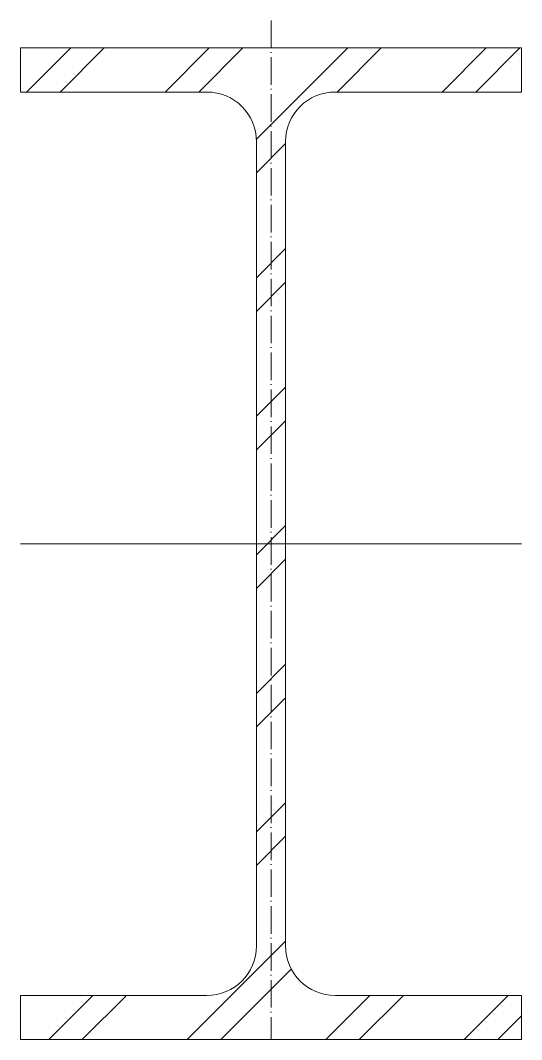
# Model space of a CAD drawing. Header units: metres. Extents: x -46 to 45, y -90 to 95.
import ezdxf

# ---------------------------------------------------------------- set-up
doc = ezdxf.new("R2010")
doc.units = ezdxf.units.M
doc.linetypes.add('MV_hartlijn_staal', pattern=[6.6, 5, -0.8, 0, -0.8])
doc.layers.add('A-DETL-GENF', color=92, linetype='Continuous', lineweight=18)

# ---------------------------------------------------------------- blocks, each defined once
blk = doc.blocks.new('28 Staalprofielen- IPE_HEA_HEB 2d - IPE180-3530746-00_0 Basismaterialen')
at = {"layer": 'A-DETL-GENF', "lineweight": 13}
h = blk.add_hatch(dxfattribs=at)
h.set_pattern_fill('FP_147', color=256, style=0, pattern_type=2)
h.set_pattern_definition([(45, (1829.722, -2645.394), (-12.57236, 12.57236), []), (45, (1829.722, -2626.344), (-12.57236, 12.57236), [])])
h.paths.add_polyline_path([(45.5, -90), (45.5, -82), (11.65, -82), (9.32, -81.69), (7.15, -80.79), (5.29, -79.36), (3.86, -77.5), (2.96, -75.33), (2.65, -73), (2.65, 73), (2.96, 75.33), (3.86, 77.5), (5.29, 79.36), (7.15, 80.79), (9.32, 81.69), (11.65, 82), (45.5, 82), (45.5, 90), (-45.5, 90), (-45.5, 82), (-11.65, 82), (-9.32, 81.69), (-7.15, 80.79), (-5.29, 79.36), (-3.86, 77.5), (-2.96, 75.33), (-2.65, 73), (-2.65, -73), (-2.96, -75.33), (-3.86, -77.5), (-5.29, -79.36), (-7.15, -80.79), (-9.32, -81.69), (-11.65, -82), (-45.5, -82), (-45.5, -90)])
at = {"layer": 'A-DETL-GENF', "linetype": 'MV_hartlijn_staal', "lineweight": 13}
blk.add_line((0, 95), (0, -90), dxfattribs=at)
at = {"layer": 'A-DETL-GENF'}
for p, q in [((45.5, 90), (-45.5, 90)), ((-45.5, 90), (-45.5, 82)), ((45.5, 90), (-45.5, 90)), ((-45.5, 90), (-45.5, 82)), ((45.5, 82), (45.5, 90)), ((45.5, 90), (45.5, 82)), ((-45.5, 82), (-11.65, 82)), ((-45.5, 82), (-11.65, 82)), ((11.65, 82), (45.5, 82)), ((45.5, 82), (11.65, 82)), ((-2.65, 73), (-2.65, -73)), ((-2.65, 73), (-2.65, -73)), ((2.65, -73), (2.65, 73)), ((2.65, 73), (2.65, -73)), ((-45.5, 0), (45.5, 0)), ((-11.65, -82), (-45.5, -82)), ((-45.5, -82), (-45.5, -90)), ((-45.5, -90), (-45.5, -82)), ((-45.5, -82), (-11.65, -82)), ((45.5, -82), (11.65, -82)), ((45.5, -82), (11.65, -82)), ((45.5, -90), (45.5, -82)), ((45.5, -90), (45.5, -82)), ((-45.5, -90), (45.5, -90)), ((45.5, -90), (-45.5, -90))]:
    blk.add_line(p, q, dxfattribs=at)
for centre, start, end in [((-11.65, 73), 0, 90), ((-11.65, 73), 360, 90), ((11.65, 73), 90, 180), ((11.65, 73), 90, 180), ((-11.65, -73), 270, 0), ((-11.65, -73), 270, 0), ((11.65, -73), 180, 270), ((11.65, -73), 180, 270)]:
    blk.add_arc(centre, 9, start, end, dxfattribs=at)

msp = doc.modelspace()

# ---------------------------------------------------------------- block references
msp.add_blockref('28 Staalprofielen- IPE_HEA_HEB 2d - IPE180-3530746-00_0 Basismaterialen', (0, 0))

doc.saveas('drawing.dxf')
